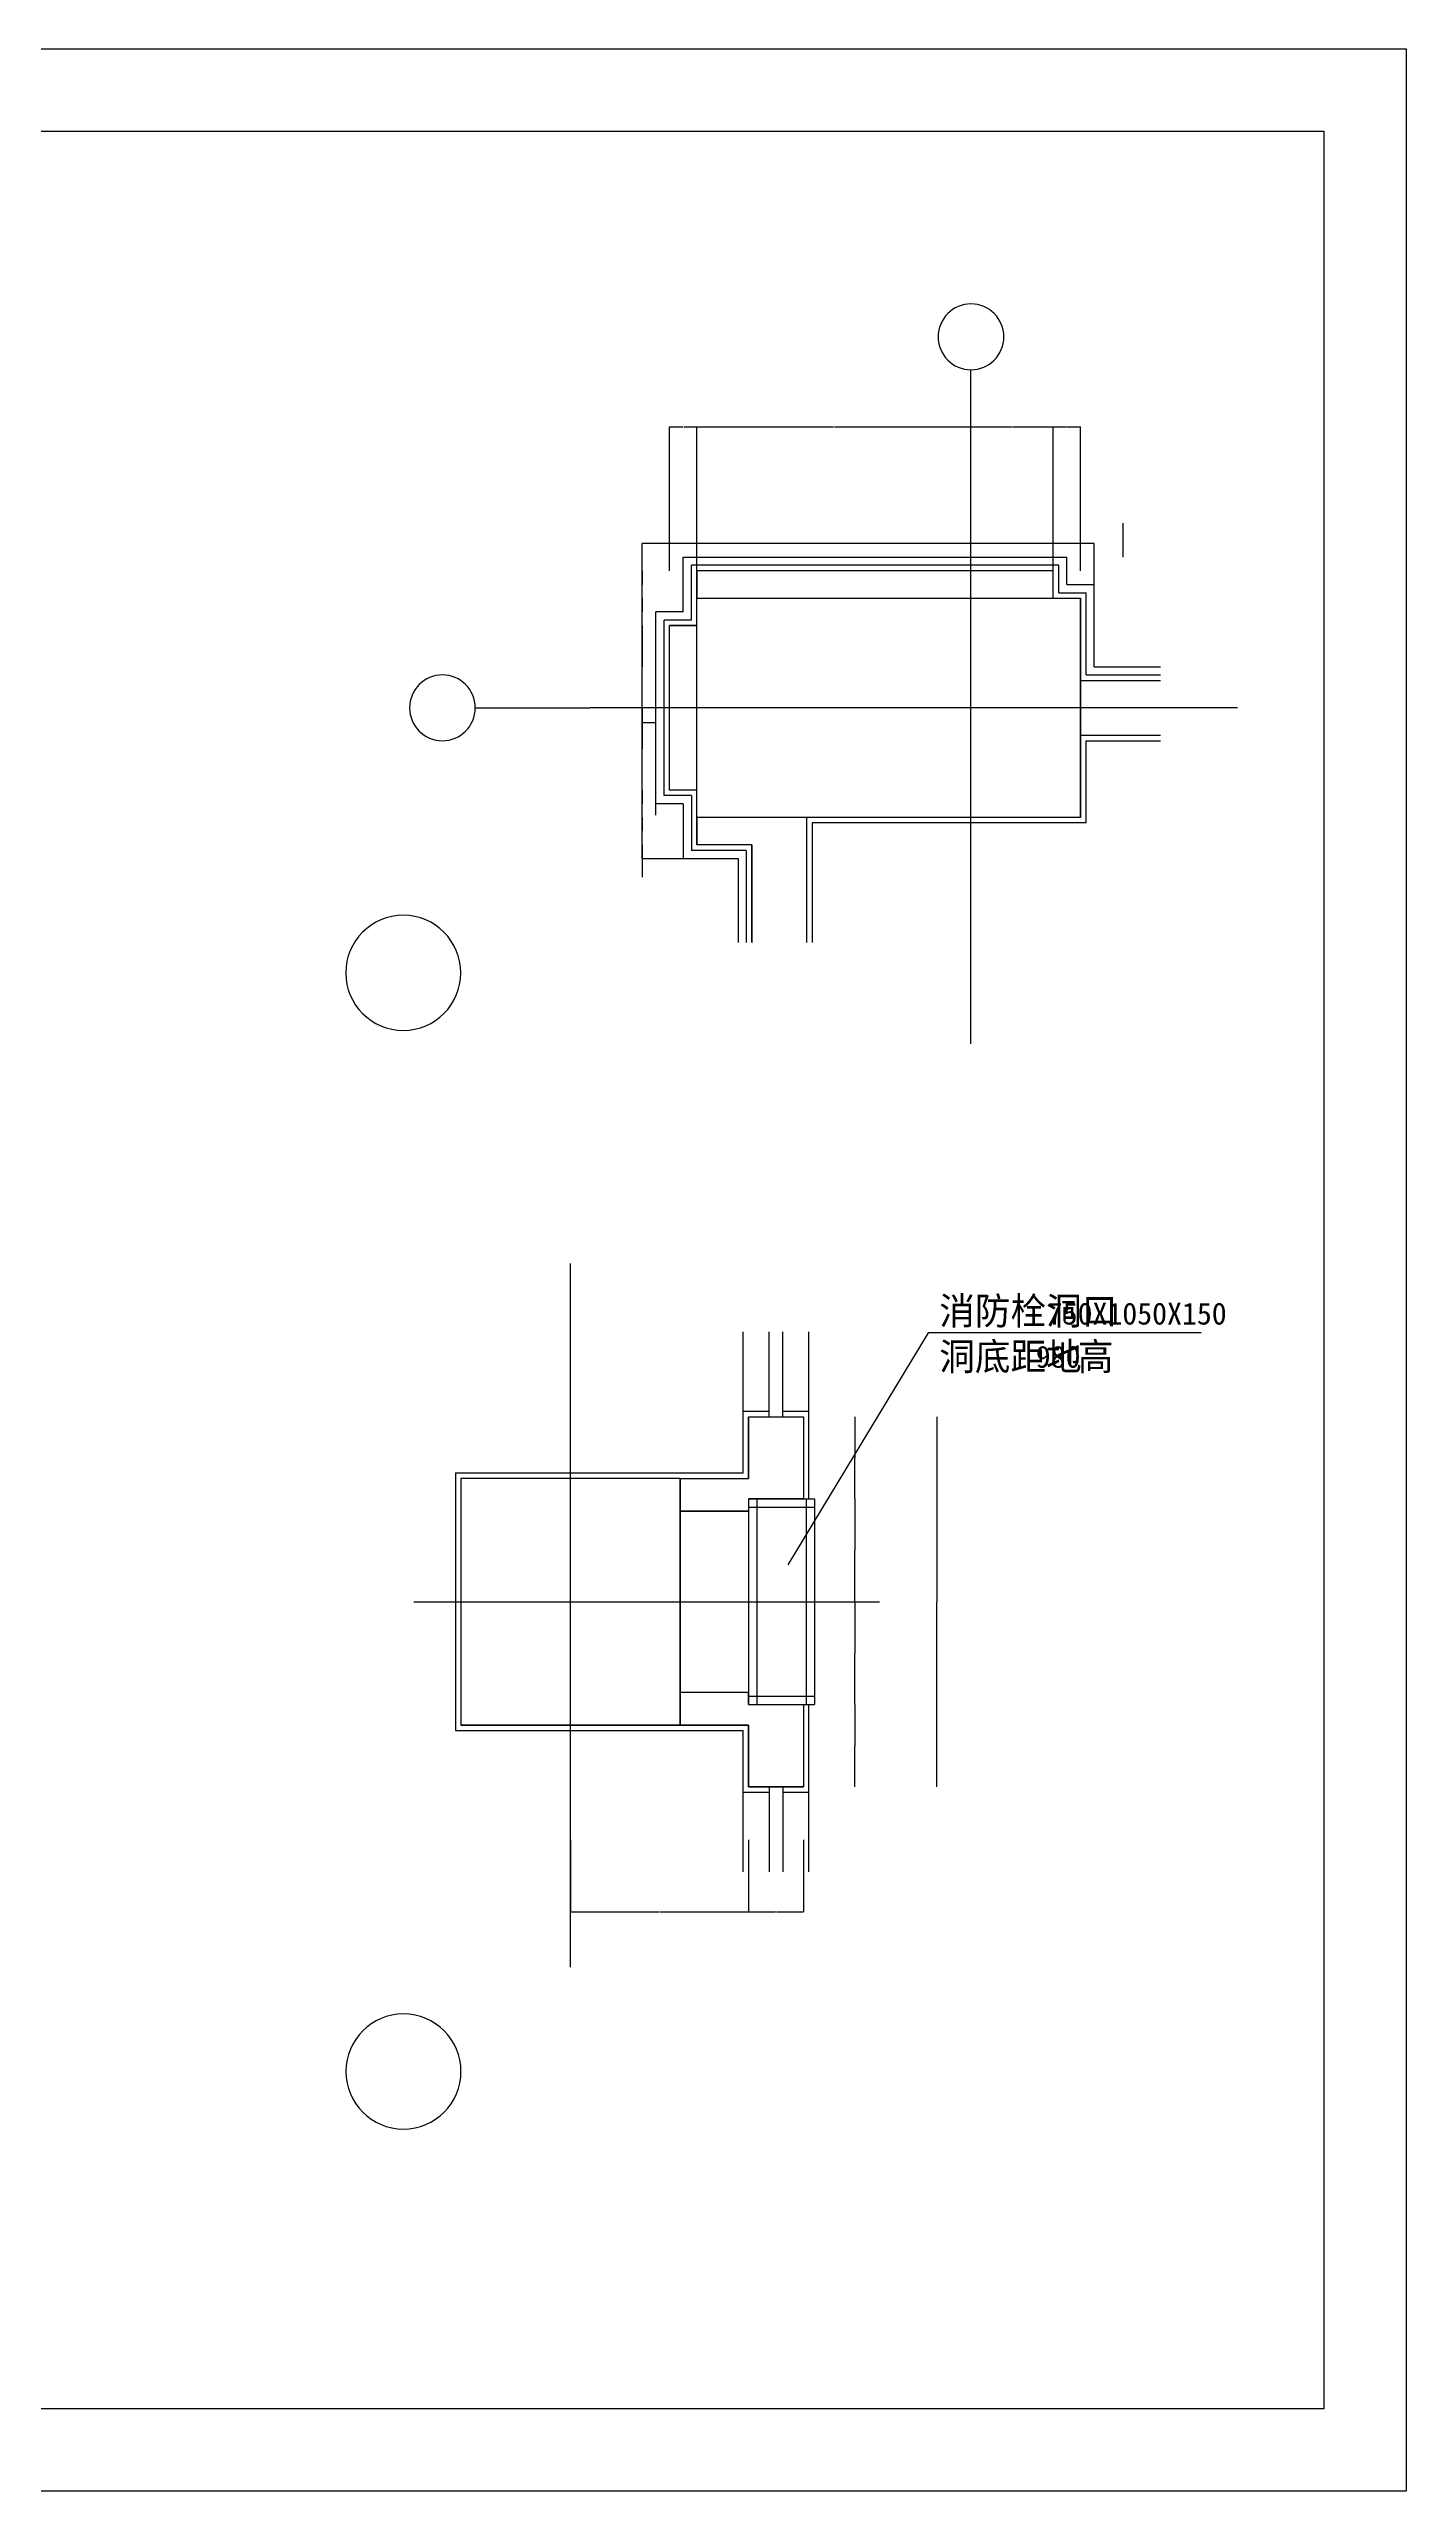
# Model space of a CAD drawing. Header units: metres. Extents: x -2 to 110498, y -28334 to 24454.
# Drawn here: x 56358 to 61312, y -8695 to 215 of the extents above; entities that cross this region are included whole.
import ezdxf

# ---------------------------------------------------------------- set-up
doc = ezdxf.new("R2010")
doc.units = ezdxf.units.M
for name, color, linetype in [('AXIS', 3, 'Continuous'), ('DOTE', 1, 'Continuous'), ('PUB_DIM', 3, 'Continuous'), ('PUB_TEXT', 7, 'Continuous'), ('PUB_WALL', 255, 'Continuous'), ('TK', 143, 'Continuous'), ('WALL', 255, 'Continuous')]:
    doc.layers.add(name, color=color, linetype=linetype)
doc.dimstyles.get("Standard").update_dxf_attribs({"dimtxt": 2.5, "dimasz": 2.5, "dimexe": 1.25, "dimexo": 0.625, "dimtad": 1, "dimcen": 2.5, "dimazin": 3, "dimtfac": 1, "dimtmove": 0, "dimatfit": 3})

# ---------------------------------------------------------------- blocks, each defined once
blk = doc.blocks.new('_AXISO')
blk.add_circle((0, 0), 0.5)
blk = doc.blocks.new('_INDEX1')
blk.add_lwpolyline([(-0.5, 0, 1), (0.5, 0, 1)], format="xyb", close=True)
blk = doc.blocks.new('*D18')
for p, q in [((58523.68, -2188.93), (58523.68, -2338.93)), ((58523.43, -2338.93), (58523.18, -2338.93)), ((58523.68, -2488.93), (58523.68, -2338.93)), ((58523.68, -2338.93), (58523.68, -2338.93)), ((58523.93, -2338.93), (58524.18, -2338.93))]:
    blk.add_line(p, q)
at = {"layer": 'Defpoints'}
for p in [(58523.68, -2188.93), (58523.68, -2338.93), (58523.68, -2488.93)]:
    blk.add_point(p, dxfattribs=at)
at = {"layer": 'PUB_DIM', "insert": (58523.68, -2337.805), "char_height": 1, "attachment_point": 5}
blk.add_mtext('0', dxfattribs=at)
blk = doc.blocks.new('*D19')
for p, q in [((58523.68, -2688.93), (58523.68, -2806.85)), ((58523.68, -2738.93), (58523.68, -2806.85)), ((58523.43, -2806.85), (58523.18, -2806.85)), ((58523.68, -2806.85), (58523.68, -2806.85)), ((58523.93, -2806.85), (58524.18, -2806.85))]:
    blk.add_line(p, q)
at = {"layer": 'Defpoints'}
for p in [(58523.68, -2688.93), (58523.68, -2738.93), (58523.68, -2806.85)]:
    blk.add_point(p, dxfattribs=at)
at = {"layer": 'PUB_DIM', "insert": (58523.68, -2805.725), "char_height": 1, "attachment_point": 5}
blk.add_mtext('0', dxfattribs=at)
blk = doc.blocks.new('*D20')
for p, q in [((58523.68, -2488.93), (58523.68, -2538.93)), ((58523.43, -2538.93), (58523.18, -2538.93)), ((58523.68, -2588.93), (58523.68, -2538.93)), ((58523.68, -2538.93), (58523.68, -2538.93)), ((58523.93, -2538.93), (58524.18, -2538.93))]:
    blk.add_line(p, q)
at = {"layer": 'Defpoints'}
for p in [(58523.68, -2488.93), (58523.68, -2538.93), (58523.68, -2588.93)]:
    blk.add_point(p, dxfattribs=at)
at = {"layer": 'PUB_DIM', "insert": (58523.68, -2537.805), "char_height": 1, "attachment_point": 5}
blk.add_mtext('0', dxfattribs=at)
blk = doc.blocks.new('*D21')
for p, q in [((58523.68, -1888.93), (58523.68, -2038.93)), ((58523.43, -2038.93), (58523.18, -2038.93)), ((58523.68, -2188.93), (58523.68, -2038.93)), ((58523.68, -2038.93), (58523.68, -2038.93)), ((58523.93, -2038.93), (58524.18, -2038.93))]:
    blk.add_line(p, q)
at = {"layer": 'Defpoints'}
for p in [(58523.68, -1888.93), (58523.68, -2038.93), (58523.68, -2188.93)]:
    blk.add_point(p, dxfattribs=at)
at = {"layer": 'PUB_DIM', "insert": (58523.68, -2037.805), "char_height": 1, "attachment_point": 5}
blk.add_mtext('0', dxfattribs=at)
blk = doc.blocks.new('*D22')
for p, q in [((58523.68, -1688.93), (58523.68, -1738.93)), ((58523.43, -1738.93), (58523.18, -1738.93)), ((58523.68, -1788.93), (58523.68, -1738.93)), ((58523.68, -1738.93), (58523.68, -1738.93)), ((58523.93, -1738.93), (58524.18, -1738.93))]:
    blk.add_line(p, q)
at = {"layer": 'Defpoints'}
for p in [(58523.68, -1688.93), (58523.68, -1738.93), (58523.68, -1788.93)]:
    blk.add_point(p, dxfattribs=at)
at = {"layer": 'PUB_DIM', "insert": (58523.68, -1737.805), "char_height": 1, "attachment_point": 5}
blk.add_mtext('0', dxfattribs=at)
blk = doc.blocks.new('*D23')
for p, q in [((58523.43, -2638.93), (58523.18, -2638.93)), ((58523.68, -2588.93), (58523.68, -2638.93)), ((58523.68, -2688.93), (58523.68, -2638.93)), ((58523.68, -2638.93), (58523.68, -2638.93)), ((58523.93, -2638.93), (58524.18, -2638.93))]:
    blk.add_line(p, q)
at = {"layer": 'Defpoints'}
for p in [(58523.68, -2588.93), (58523.68, -2638.93), (58523.68, -2688.93)]:
    blk.add_point(p, dxfattribs=at)
at = {"layer": 'PUB_DIM', "insert": (58523.68, -2637.805), "char_height": 1, "attachment_point": 5}
blk.add_mtext('0', dxfattribs=at)
blk = doc.blocks.new('*D24')
for p, q in [((58523.43, -1838.93), (58523.18, -1838.93)), ((58523.68, -1788.93), (58523.68, -1838.93)), ((58523.68, -1888.93), (58523.68, -1838.93)), ((58523.68, -1838.93), (58523.68, -1838.93)), ((58523.93, -1838.93), (58524.18, -1838.93))]:
    blk.add_line(p, q)
at = {"layer": 'Defpoints'}
for p in [(58523.68, -1788.93), (58523.68, -1838.93), (58523.68, -1888.93)]:
    blk.add_point(p, dxfattribs=at)
at = {"layer": 'PUB_DIM', "insert": (58523.68, -1837.805), "char_height": 1, "attachment_point": 5}
blk.add_mtext('0', dxfattribs=at)
blk = doc.blocks.new('*D25')
for p, q in [((60278.26, -1515.65), (60278.01, -1515.65)), ((60278.51, -1638.93), (60278.51, -1515.65)), ((60278.51, -1588.93), (60278.51, -1515.65)), ((60278.51, -1515.65), (60278.51, -1515.65)), ((60278.76, -1515.65), (60279.01, -1515.65))]:
    blk.add_line(p, q)
at = {"layer": 'Defpoints'}
for p in [(60278.51, -1515.65), (60278.51, -1588.93), (60278.51, -1638.93)]:
    blk.add_point(p, dxfattribs=at)
at = {"layer": 'PUB_DIM', "insert": (60278.51, -1514.525), "char_height": 1, "attachment_point": 5}
blk.add_mtext('0', dxfattribs=at)
blk = doc.blocks.new('*D26')
for p, q in [((58523.68, -2580.29), (58523.68, -2242.48)), ((58523.93, -2242.48), (58547.68, -2242.48)), ((58549.68, -2242.48), (58573.43, -2242.48)), ((58573.68, -2580.29), (58573.68, -2242.48))]:
    blk.add_line(p, q)
at = {"layer": 'Defpoints'}
for p in [(58523.68, -2242.48), (58523.68, -2580.29), (58573.68, -2580.29)]:
    blk.add_point(p, dxfattribs=at)
at = {"layer": 'PUB_DIM', "insert": (58548.68, -2242.48), "char_height": 1, "attachment_point": 5}
blk.add_mtext('50', dxfattribs=at)
blk = doc.blocks.new('*D30')
for p, q in [((58623.68, -1688.93), (58623.68, -1163.93)), ((58623.93, -1163.93), (58672.18, -1163.93)), ((58675.18, -1163.93), (58723.43, -1163.93)), ((58723.68, -1688.93), (58723.68, -1163.93))]:
    blk.add_line(p, q)
at = {"layer": 'Defpoints'}
for p in [(58623.68, -1163.93), (58623.68, -1688.93), (58723.68, -1688.93)]:
    blk.add_point(p, dxfattribs=at)
at = {"layer": 'PUB_DIM', "insert": (58673.68, -1163.93), "char_height": 1, "attachment_point": 5}
blk.add_mtext('100', dxfattribs=at)
blk = doc.blocks.new('*D31')
for p, q in [((58723.68, -1688.93), (58723.68, -1163.93)), ((58723.93, -1163.93), (59221.68, -1163.93)), ((59225.68, -1163.93), (59723.43, -1163.93)), ((59723.68, -1688.93), (59723.68, -1163.93))]:
    blk.add_line(p, q)
at = {"layer": 'Defpoints'}
for p in [(58723.68, -1163.93), (58723.68, -1688.93), (59723.68, -1688.93)]:
    blk.add_point(p, dxfattribs=at)
at = {"layer": 'PUB_DIM', "insert": (59223.68, -1163.93), "char_height": 1, "attachment_point": 5}
blk.add_mtext('1000', dxfattribs=at)
blk = doc.blocks.new('*D32')
for p, q in [((59723.68, -1688.93), (59723.68, -1163.93)), ((59723.93, -1163.93), (59872.18, -1163.93)), ((59875.18, -1163.93), (60023.43, -1163.93)), ((60023.68, -1688.93), (60023.68, -1163.93))]:
    blk.add_line(p, q)
at = {"layer": 'Defpoints'}
for p in [(59723.68, -1163.93), (59723.68, -1688.93), (60023.68, -1688.93)]:
    blk.add_point(p, dxfattribs=at)
at = {"layer": 'PUB_DIM', "insert": (59873.68, -1163.93), "char_height": 1, "attachment_point": 5}
blk.add_mtext('300', dxfattribs=at)
blk = doc.blocks.new('*D33')
for p, q in [((60023.68, -1688.93), (60023.68, -1163.93)), ((60023.93, -1163.93), (60072.18, -1163.93)), ((60075.18, -1163.93), (60123.43, -1163.93)), ((60123.68, -1688.93), (60123.68, -1163.93))]:
    blk.add_line(p, q)
at = {"layer": 'Defpoints'}
for p in [(60023.68, -1163.93), (60023.68, -1688.93), (60123.68, -1688.93)]:
    blk.add_point(p, dxfattribs=at)
at = {"layer": 'PUB_DIM', "insert": (60073.68, -1163.93), "char_height": 1, "attachment_point": 5}
blk.add_mtext('100', dxfattribs=at)
blk = doc.blocks.new('*D50')
for p, q in [((59599.5, -4775.08), (59599.5, -5450.08)), ((59599.25, -5450.08), (59599, -5450.08)), ((59599.5, -6125.08), (59599.5, -5450.08)), ((59599.5, -5450.08), (59599.5, -5450.08)), ((59599.75, -5450.08), (59600, -5450.08))]:
    blk.add_line(p, q)
at = {"layer": 'Defpoints'}
for p in [(59599.5, -4775.08), (59599.5, -5450.08), (59599.5, -6125.08)]:
    blk.add_point(p, dxfattribs=at)
at = {"layer": 'PUB_DIM', "insert": (59599.5, -5448.955), "char_height": 1, "attachment_point": 5}
blk.add_mtext('0', dxfattribs=at)
blk = doc.blocks.new('*D51')
for p, q in [((59299.5, -4775.08), (59299.5, -4925.08)), ((59299.25, -4925.08), (59299, -4925.08)), ((59299.5, -5075.08), (59299.5, -4925.08)), ((59299.5, -4925.08), (59299.5, -4925.08)), ((59299.75, -4925.08), (59300, -4925.08))]:
    blk.add_line(p, q)
at = {"layer": 'Defpoints'}
for p in [(59299.5, -4775.08), (59299.5, -4925.08), (59299.5, -5075.08)]:
    blk.add_point(p, dxfattribs=at)
at = {"layer": 'PUB_DIM', "insert": (59299.5, -4923.955), "char_height": 1, "attachment_point": 5}
blk.add_mtext('0', dxfattribs=at)
blk = doc.blocks.new('*D52')
for p, q in [((59299.5, -5075.08), (59299.5, -5262.58)), ((59299.25, -5262.58), (59299, -5262.58)), ((59299.5, -5450.08), (59299.5, -5262.58)), ((59299.5, -5262.58), (59299.5, -5262.58)), ((59299.75, -5262.58), (59300, -5262.58))]:
    blk.add_line(p, q)
at = {"layer": 'Defpoints'}
for p in [(59299.5, -5075.08), (59299.5, -5262.58), (59299.5, -5450.08)]:
    blk.add_point(p, dxfattribs=at)
at = {"layer": 'PUB_DIM', "insert": (59299.5, -5261.455), "char_height": 1, "attachment_point": 5}
blk.add_mtext('0', dxfattribs=at)
blk = doc.blocks.new('*D53')
for p, q in [((59299.5, -5450.08), (59299.5, -5637.58)), ((59299.25, -5637.58), (59299, -5637.58)), ((59299.5, -5825.08), (59299.5, -5637.58)), ((59299.5, -5637.58), (59299.5, -5637.58)), ((59299.75, -5637.58), (59300, -5637.58))]:
    blk.add_line(p, q)
at = {"layer": 'Defpoints'}
for p in [(59299.5, -5450.08), (59299.5, -5637.58), (59299.5, -5825.08)]:
    blk.add_point(p, dxfattribs=at)
at = {"layer": 'PUB_DIM', "insert": (59299.5, -5636.455), "char_height": 1, "attachment_point": 5}
blk.add_mtext('0', dxfattribs=at)
blk = doc.blocks.new('*D54')
for p, q in [((59299.5, -5825.08), (59299.5, -5975.08)), ((59299.25, -5975.08), (59299, -5975.08)), ((59299.5, -6125.08), (59299.5, -5975.08)), ((59299.5, -5975.08), (59299.5, -5975.08)), ((59299.75, -5975.08), (59300, -5975.08))]:
    blk.add_line(p, q)
at = {"layer": 'Defpoints'}
for p in [(59299.5, -5825.08), (59299.5, -5975.08), (59299.5, -6125.08)]:
    blk.add_point(p, dxfattribs=at)
at = {"layer": 'PUB_DIM', "insert": (59299.5, -5973.955), "char_height": 1, "attachment_point": 5}
blk.add_mtext('0', dxfattribs=at)
blk = doc.blocks.new('*D55')
for p, q in [((58262.22, -6318.83), (58262.22, -6580.83)), ((58912.22, -6318.83), (58912.22, -6580.83)), ((58262.47, -6580.83), (58585.72, -6580.83)), ((58588.72, -6580.83), (58911.97, -6580.83))]:
    blk.add_line(p, q)
at = {"layer": 'Defpoints'}
for p in [(58262.22, -6318.83), (58912.22, -6318.83), (58262.22, -6580.83)]:
    blk.add_point(p, dxfattribs=at)
at = {"layer": 'PUB_DIM', "insert": (58587.22, -6580.83), "char_height": 1, "attachment_point": 5}
blk.add_mtext('650', dxfattribs=at)
blk = doc.blocks.new('*D56')
for p, q in [((58912.22, -6318.83), (58912.22, -6580.83)), ((59112.22, -6318.83), (59112.22, -6580.83)), ((58912.47, -6580.83), (59010.72, -6580.83)), ((59013.72, -6580.83), (59111.97, -6580.83))]:
    blk.add_line(p, q)
at = {"layer": 'Defpoints'}
for p in [(58912.22, -6318.83), (59112.22, -6318.83), (58912.22, -6580.83)]:
    blk.add_point(p, dxfattribs=at)
at = {"layer": 'PUB_DIM', "insert": (59012.22, -6580.83), "char_height": 1, "attachment_point": 5}
blk.add_mtext('200', dxfattribs=at)

msp = doc.modelspace()

# ---------------------------------------------------------------- linework, layer by layer
for p, q in [((60173.68, -1588.93), (58523.68, -1588.93)), ((58523.68, -2738.93), (58523.68, -1588.93)), ((60173.68, -2038.93), (60173.68, -1588.93)), ((58673.68, -1638.93), (60073.68, -1638.93)), ((58673.68, -1838.93), (58673.68, -1638.93)), ((60043.68, -1668.93), (58703.68, -1668.93)), ((58703.68, -1868.93), (58703.68, -1668.93)), ((60043.68, -1768.93), (60043.68, -1668.93)), ((60073.68, -1738.93), (60073.68, -1638.93)), ((60043.68, -1768.93), (60143.68, -1768.93)), ((60073.68, -1738.93), (60173.68, -1738.93)), ((60143.68, -2068.93), (60143.68, -1768.93)), ((58573.68, -2538.93), (58573.68, -1838.93)), ((58673.68, -1838.93), (58573.68, -1838.93)), ((58703.68, -1868.93), (58603.68, -1868.93)), ((58603.68, -2508.93), (58603.68, -1868.93)), ((60173.68, -2038.93), (60415.81, -2038.93)), ((60143.68, -2068.93), (60415.81, -2068.93)), ((60143.68, -2308.93), (60415.81, -2308.93)), ((60143.68, -2608.93), (60143.68, -2308.93)), ((58673.68, -2538.93), (58573.68, -2538.93)), ((58703.68, -2508.93), (58603.68, -2508.93)), ((58673.68, -2538.93), (58673.68, -2738.93)), ((58703.68, -2508.93), (58703.68, -2708.93)), ((59143.68, -2608.93), (59143.68, -3044.49)), ((60143.68, -2608.93), (59143.68, -2608.93)), ((58523.68, -2738.93), (58873.68, -2738.93)), ((58903.68, -2708.93), (58703.68, -2708.93)), ((58873.68, -2738.93), (58873.68, -3044.49)), ((58903.68, -2708.93), (58903.68, -3044.49)), ((58892.21, -4980.08), (58892.21, -4465.22)), ((58987.21, -4775.07), (58987.21, -4465.22)), ((59037.21, -4775.07), (59037.21, -4465.22)), ((59567.88, -4468.78), (59054.76, -5315.7)), ((59132.21, -5075.07), (59132.21, -4465.22)), ((60563.4, -4468.78), (59567.88, -4468.78)), ((58892.21, -4755.07), (58987.21, -4755.07)), ((59037.21, -4755.07), (59132.21, -4755.07)), ((57842.21, -4980.08), (58892.21, -4980.08)), ((57842.21, -4980.08), (57842.21, -5920.08)), ((58912.21, -5075.07), (58912.21, -5825.07)), ((58942.21, -5075.07), (58942.21, -5825.07)), ((59112.21, -5075.07), (59152.21, -5075.07)), ((59122.21, -5075.07), (59122.21, -5825.07)), ((59152.21, -5075.07), (59152.21, -5825.07)), ((58912.21, -5105.07), (59152.21, -5105.07)), ((58912.21, -5795.07), (59152.21, -5795.07)), ((59112.21, -5825.07), (59152.21, -5825.07)), ((59132.21, -6434.92), (59132.21, -5825.07)), ((57842.21, -5920.08), (58892.21, -5920.08)), ((58892.21, -6434.92), (58892.21, -5920.08)), ((58892.21, -6145.07), (58987.21, -6145.07)), ((58987.21, -6125.07), (58987.21, -6434.92)), ((59037.21, -6125.07), (59037.21, -6434.92)), ((59037.21, -6145.07), (59132.21, -6145.07))]:
    msp.add_line(p, q)
at = {"layer": 'AXIS'}
msp.add_line((57914.55, -2188.93), (58333.74, -2188.93), dxfattribs=at)
at = {"layer": 'DOTE'}
for p, q in [((59723.68, -3415.09), (59723.68, -955.41)), ((60696.66, -2188.93), (58333.74, -2188.93)), ((58262.21, -6783.1), (58262.21, -4216.56)), ((57689.81, -5450.08), (59389.5, -5450.08))]:
    msp.add_line(p, q, dxfattribs=at)
at = {"layer": 'PUB_WALL'}
for points in [[(60023.68, -1788.93), (60023.68, -1688.93), (58723.68, -1688.93), (58723.68, -1788.93)], [(58923.68, -3044.49), (58923.68, -2688.93), (58723.68, -2688.93), (58723.68, -2588.93), (58723.68, -1788.93), (60123.68, -1788.93), (60123.68, -2588.93), (58723.68, -2588.93)], [(58723.68, -2488.93), (58623.68, -2488.93), (58623.68, -1888.93), (58723.68, -1888.93)], [(60123.68, -2088.93), (60415.81, -2088.93)], [(60123.68, -2288.93), (60415.81, -2288.93)], [(59123.68, -2588.93), (59123.68, -3044.49)], [(58662.21, -5000.08), (58912.21, -5000.08), (58912.21, -4775.07), (59112.21, -4775.07), (59112.21, -5075.07), (58912.21, -5075.07), (58912.21, -5120.08), (58662.21, -5120.08)], [(58912.21, -5825.07), (59112.21, -5825.07), (59112.21, -6125.07), (58912.21, -6125.07), (58912.21, -5900.08), (58662.21, -5900.08), (58662.21, -5000.08), (57862.21, -5000.08), (57862.21, -5900.08), (58662.21, -5900.08)], [(58662.21, -5780.08), (58912.21, -5780.08), (58912.21, -5825.08)]]:
    msp.add_lwpolyline(points, dxfattribs=at)
at = {"layer": 'TK'}
for points in [[(48711.95, -8694.74), (48711.95, 215.26), (61311.95, 215.26), (61311.95, -8694.74)], [(49461.95, -8394.74), (49461.95, -84.74), (61011.95, -84.74), (61011.95, -8394.74)]]:
    msp.add_lwpolyline(points, close=True, dxfattribs=at)
msp.add_lwpolyline([(49461.95, -84.74), (61011.95, -84.74), (61011.95, -8394.74), (49461.95, -8394.74), (49461.95, -84.74)], dxfattribs=at)
at = {"layer": 'WALL'}
for p, q in [((60023.68, -1688.93), (58723.68, -1688.93)), ((58723.68, -1788.93), (58723.68, -1688.93)), ((60023.68, -1788.93), (60023.68, -1688.93)), ((58723.68, -1788.93), (60123.68, -1788.93)), ((58723.68, -2588.93), (58723.68, -1788.93)), ((60123.68, -2588.93), (60123.68, -1788.93)), ((58623.68, -2488.93), (58623.68, -1888.93)), ((58723.68, -1888.93), (58623.68, -1888.93)), ((60123.68, -2088.93), (60415.81, -2088.93)), ((60123.68, -2288.93), (60415.81, -2288.93)), ((58723.68, -2488.93), (58623.68, -2488.93)), ((60123.68, -2588.93), (58723.68, -2588.93)), ((58723.68, -2588.93), (58723.68, -2688.93)), ((59123.68, -2588.93), (59123.68, -3044.49)), ((58923.68, -2688.93), (58723.68, -2688.93)), ((58923.68, -2688.93), (58923.68, -3044.49)), ((58912.21, -4775.07), (59112.21, -4775.07)), ((58912.21, -4775.07), (58912.21, -5000.08)), ((59112.21, -4775.07), (59112.21, -5075.07)), ((58662.21, -5000.08), (57862.21, -5000.08)), ((57862.21, -5000.08), (57862.21, -5900.08)), ((58662.21, -5000.08), (58662.21, -5900.08)), ((58662.21, -5000.08), (58912.21, -5000.08)), ((58912.21, -5075.07), (59112.21, -5075.07)), ((58912.21, -5075.07), (58912.21, -5120.08)), ((58662.21, -5120.08), (58912.21, -5120.08)), ((58662.21, -5780.08), (58912.21, -5780.08)), ((58912.21, -5825.08), (58912.21, -5780.08)), ((58912.21, -5825.07), (59112.21, -5825.07)), ((59112.21, -5825.07), (59112.21, -6125.07)), ((58662.21, -5900.08), (57862.21, -5900.08)), ((58662.21, -5900.08), (58912.21, -5900.08)), ((58912.21, -5900.08), (58912.21, -6125.07)), ((58912.21, -6125.07), (59112.21, -6125.07))]:
    msp.add_line(p, q, dxfattribs=at)

# ---------------------------------------------------------------- block references
at = {"layer": 'AXIS', "xscale": -240, "yscale": 240, "zscale": 240}
for p in [(59723.68, -835.41), (57794.55, -2188.93)]:
    msp.add_blockref('_AXISO', p, dxfattribs=at)
at = {"layer": 'PUB_TEXT', "xscale": 420, "yscale": 420, "zscale": 420}
for p in [(57651.73, -3155.76), (57652.29, -7163.92)]:
    msp.add_blockref('_INDEX1', p, dxfattribs=at)

# ---------------------------------------------------------------- texts
at = {"layer": 'PUB_TEXT'}
for s, height, p in [('消防栓洞口', 100, (59607.88, -4438.78)), ('750X1050X150', 80, (60003.87, -4438.78)), ('洞底距地', 100, (59607.88, -4605.36)), ('980', 80, (59960.02, -4596.21)), ('高', 100, (60113.64, -4605.36))]:
    msp.add_text(s, height=height, dxfattribs=at).set_placement(p)

# ---------------------------------------------------------------- dimensions: what is measured, and where the dimension line sits
at = {"layer": 'PUB_DIM'}
for base, p1, p2, picture, middle in [((58623.68, -1163.93), (58623.68, -1688.93), (58723.68, -1688.93), '*D30', (58673.68, -1163.93)), ((58723.68, -1163.93), (58723.68, -1688.93), (59723.68, -1688.93), '*D31', (59223.68, -1163.93)), ((59723.68, -1163.93), (59723.68, -1688.93), (60023.68, -1688.93), '*D32', (59873.68, -1163.93)), ((60023.68, -1163.93), (60023.68, -1688.93), (60123.68, -1688.93), '*D33', (60073.68, -1163.93)), ((60278.51, -1515.65), (60278.51, -1638.93), (60278.51, -1588.93), '*D25', (60278.51, -1514.525)), ((58523.68, -1738.93), (58523.68, -1688.93), (58523.68, -1788.93), '*D22', (58523.68, -1737.805)), ((58523.68, -1838.93), (58523.68, -1788.93), (58523.68, -1888.93), '*D24', (58523.68, -1837.805)), ((58523.68, -2038.93), (58523.68, -1888.93), (58523.68, -2188.93), '*D21', (58523.68, -2037.805)), ((58523.68, -2338.93), (58523.68, -2188.93), (58523.68, -2488.93), '*D18', (58523.68, -2337.805)), ((58523.68, -2242.48), (58523.68, -2580.29), (58573.68, -2580.29), '*D26', (58548.68, -2242.48)), ((58523.68, -2538.93), (58523.68, -2488.93), (58523.68, -2588.93), '*D20', (58523.68, -2537.805)), ((58523.68, -2638.93), (58523.68, -2588.93), (58523.68, -2688.93), '*D23', (58523.68, -2637.805)), ((58523.68, -2806.85), (58523.68, -2688.93), (58523.68, -2738.93), '*D19', (58523.68, -2805.725)), ((59299.5, -4925.08), (59299.5, -5075.08), (59299.5, -4775.08), '*D51', (59299.5, -4923.955)), ((59599.5, -5450.08), (59599.5, -6125.08), (59599.5, -4775.08), '*D50', (59599.5, -5448.955)), ((59299.5, -5262.58), (59299.5, -5450.08), (59299.5, -5075.08), '*D52', (59299.5, -5261.455)), ((59299.5, -5637.58), (59299.5, -5825.08), (59299.5, -5450.08), '*D53', (59299.5, -5636.455)), ((59299.5, -5975.08), (59299.5, -6125.08), (59299.5, -5825.08), '*D54', (59299.5, -5973.955)), ((58262.22, -6580.83), (58262.22, -6318.83), (58912.22, -6318.83), '*D55', (58587.22, -6580.83)), ((58912.22, -6580.83), (58912.22, -6318.83), (59112.22, -6318.83), '*D56', (59012.22, -6580.83))]:
    dim = msp.add_linear_dim(base=base, p1=p1, p2=p2, dimstyle='Standard', dxfattribs=at)
    dim.commit()
    dim.dimension.update_dxf_attribs({"geometry": picture, "text_midpoint": middle})

doc.saveas('drawing.dxf')
